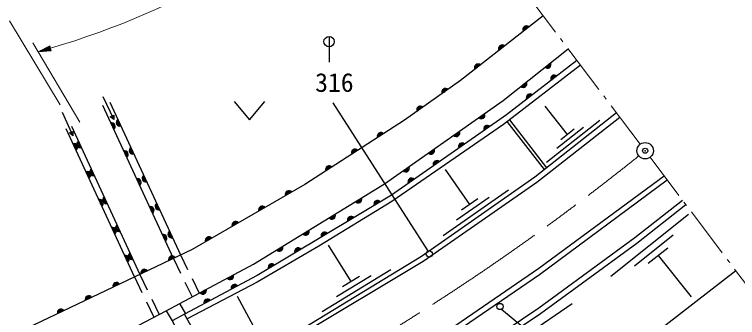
# Model space of a CAD drawing. Units: millimetres, scale not verified. Extents: x 40000 to 680000, y 20000 to 380000.
# Drawn here: x 393617 to 464038, y 312884 to 342435 of the extents above; entities that cross this region are included whole.
import ezdxf
from ezdxf.enums import TextEntityAlignment as Align

# ---------------------------------------------------------------- set-up
doc = ezdxf.new("R2010")
doc.units = ezdxf.units.MM
doc.header["$LTSCALE"] = 1000
doc.header["$PDMODE"] = 32
doc.header["$PDSIZE"] = 500
doc.linetypes.add('CHAIN', pattern=[18.5, 12, -1.5, 3.5, -1.5])
for name, color, linetype, lineweight in [('M-BGD', 7, 'Continuous', 25), ('M-BGD-HTXT', 7, 'Continuous', 13), ('M-BMK', 2, 'CHAIN', 13), ('M-BMK-OTRS', 5, 'Continuous', 25), ('M-BMK-SRVR', 3, 'Continuous', 25), ('M-STR-HTXT', 7, 'Continuous', 13), ('M-STR-STRC', 7, 'Continuous', 25), ('M-STR-STRD', 7, 'Continuous', 25)]:
    doc.layers.add(name, color=color, linetype=linetype, lineweight=lineweight)
doc.layers.add('M-OTRS', color=6, linetype='Continuous')
doc.styles.add('ＭＳ ゴシック', font='')
doc.styles.get('ＭＳ ゴシック').set_extended_font_data('MS Gothic')

msp = doc.modelspace()

# ---------------------------------------------------------------- linework, layer by layer
at = {"layer": 'M-BGD'}
for p, q in [((402211, 334448), (403283, 332190)), ((402916, 333880), (409796, 318986)), ((415013, 333961), (416513, 332161)), ((416513, 332161), (418013, 333961)), ((424636, 333807), (433898, 319331)), ((409090, 318649), (402211, 333543)), ((447478, 330736), (445292, 333503)), ((398269, 332895), (399291, 330613)), ((402952, 332448), (403291, 332609)), ((403283, 332190), (402952, 332448)), ((403291, 332609), (403283, 332190)), ((445225, 327322), (441611, 331990)), ((441826, 332156), (445418, 327474)), ((450618, 332094), (445431, 327995)), ((405302, 316839), (398651, 331288)), ((398967, 330879), (399309, 331032)), ((399181, 331541), (405832, 317092)), ((399309, 331032), (399291, 330613)), ((449048, 331415), (446455, 329365)), ((448127, 331249), (446830, 330224)), ((399291, 330613), (398967, 330879)), ((437961, 323918), (435591, 327314)), ((441738, 325291), (435370, 320846)), ((439850, 324604), (436666, 322382)), ((438757, 324473), (437165, 323362)), ((451703, 316921), (459271, 322973)), ((453999, 317929), (457783, 320955)), ((426394, 316384), (424211, 319956)), ((455348, 318181), (457240, 319694)), ((409090, 318649), (409782, 317224)), ((409796, 318986), (410480, 317578)), ((456294, 318938), (459522, 314901)), ((405832, 317092), (406554, 315591)), ((430288, 317538), (423591, 313445)), ((428341, 316961), (424993, 314914)), ((427231, 316896), (425557, 315873)), ((442614, 301012), (463864, 317456)), ((405302, 316839), (406030, 315325)), ((410219, 316325), (410912, 314901)), ((410917, 316678), (411602, 315270)), ((417401, 311135), (415352, 314924)), ((406464, 314424), (407192, 312910)), ((406988, 314689), (407710, 313188)), ((408397, 313555), (409732, 314269)), ((410291, 313263), (409732, 314269)), ((439933, 308785), (447927, 314263)), ((408397, 313555), (408961, 312551)), ((441059, 313704), (462785, 295707))]:
    msp.add_line(p, q, dxfattribs=at)
for points in [[(445108, 342309), (437065, 335982), (431605, 332120), (421911, 325870), (410938, 319531), (393430, 311168), (379830, 305877), (363672, 300550), (344851, 296254), (308168, 288725), (304936, 287447), (290625, 284712), (277379, 282724), (265625, 281410), (253161, 280487), (240234, 280131), (209553, 280735)], [(409732, 314269), (416895, 318102), (429661, 325914), (441220, 334055), (447543, 339082)], [(448399, 337948), (441539, 332644), (430353, 324831), (417242, 316982), (410191, 313209)], [(448738, 337499), (441231, 331696), (430362, 324189), (423269, 319849), (417251, 316340), (410439, 312760)], [(201491, 269238), (214968, 268812), (229545, 268386), (239311, 268279), (260227, 268972), (272372, 269966), (288388, 272026), (301332, 274361), (314897, 277353), (354173, 285751), (368217, 289498), (381481, 293590), (392720, 297594), (402699, 301935), (411665, 306348), (421040, 311417), (433256, 318883), (444309, 326598), (452236, 332863)], [(201659, 268739), (215135, 268312), (229713, 267886), (239478, 267780), (260395, 268472), (272539, 269467), (288555, 271526), (301499, 273861), (315064, 276853), (354275, 285345), (368373, 289114), (381650, 293184), (392867, 297166), (402890, 301556), (411821, 305959), (421196, 311024), (433424, 318383), (444477, 326098), (452562, 332432)], [(207990, 258586), (222394, 258152), (234730, 257837), (248775, 257935), (263237, 258671), (274121, 259621), (288494, 261450), (304705, 264446), (321209, 267958), (354901, 275255), (367933, 278536), (383665, 283263), (395588, 287311), (403773, 290747), (416642, 296820), (421995, 299691), (430808, 304752), (436930, 308585), (444700, 313816), (454039, 320679), (458687, 324315)], [(207972, 258248), (222408, 257768), (234659, 257351), (248757, 257386), (263210, 258114), (274077, 259091), (288565, 260955), (304723, 263770), (321325, 267427), (355202, 274734), (367933, 278018), (383967, 282768), (395739, 286896), (403995, 290403), (416690, 296396), (422053, 299219), (430913, 304279), (437056, 308061), (444851, 313272), (454226, 320126), (458997, 323904)], [(199324, 277267), (204199, 277086), (220392, 276696), (236337, 276199), (249991, 276376), (263787, 277140), (276021, 278418), (291433, 280744), (304661, 283203), (317587, 285858), (357946, 294611), (368404, 297665), (384118, 302823), (392924, 306294), (404998, 311737), (408397, 313555)]]:
    msp.add_lwpolyline(points, dxfattribs=at)
msp.add_lwpolyline([(410191, 313209), (408961, 312551), (412160, 306615), (413446, 307311)], close=True, dxfattribs=at)
for centre, radius, start, end in [((443478, 340958), 354, 46.98903, 209.39421), ((443478, 340958), 283, 49.21307, 207.17017), ((443478, 340958), 212, 52.9594, 203.42385), ((443478, 340958), 142, 60.67113, 195.71212), ((443478, 340958), 100, 70.98879, 185.39445), ((441120, 339103), 354, 46.98903, 209.39421), ((441120, 339103), 283, 49.21307, 207.17017), ((441120, 339103), 212, 52.9594, 203.42385), ((441120, 339103), 142, 60.67113, 195.71212), ((441120, 339103), 100, 70.98879, 185.39445), ((438762, 337248), 354, 46.98903, 209.39421), ((438762, 337248), 283, 49.21307, 207.17017), ((438762, 337248), 212, 52.9594, 203.42385), ((438762, 337248), 142, 60.67113, 195.71212), ((438762, 337248), 100, 70.98879, 185.39445), ((445522, 337544), 354, 227.27865, 29.68383), ((445522, 337544), 283, 229.50269, 27.45979), ((445522, 337544), 212, 233.24902, 23.71346), ((445522, 337544), 142, 240.96075, 16.00174), ((445522, 337544), 100, 251.27841, 5.68407), ((446189, 336171), 354, 46.5122, 208.91738), ((446189, 336171), 283, 48.73624, 206.69334), ((446189, 336171), 212, 52.48256, 202.94701), ((446189, 336171), 142, 60.19429, 195.23528), ((446189, 336171), 100, 70.51196, 184.91762), ((435591, 334873), 354, 44.06983, 206.47501), ((443174, 335678), 354, 227.27865, 29.68383), ((443174, 335678), 283, 229.50269, 27.45979), ((443174, 335678), 212, 233.24902, 23.71346), ((443174, 335678), 142, 240.96075, 16.00174), ((443174, 335678), 100, 251.27841, 5.68407), ((435591, 334873), 283, 46.29387, 204.25097), ((435591, 334873), 212, 50.0402, 200.50465), ((435591, 334873), 142, 57.75193, 192.79292), ((435591, 334873), 100, 68.06959, 182.47525), ((443816, 334336), 354, 46.5122, 208.91738), ((443816, 334336), 283, 48.73624, 206.69334), ((443816, 334336), 212, 52.48256, 202.94701), ((443816, 334336), 142, 60.19429, 195.23528), ((443816, 334336), 100, 70.51196, 184.91762), ((433142, 333141), 354, 44.06983, 206.47501), ((433142, 333141), 283, 46.29387, 204.25097), ((433142, 333141), 212, 50.0402, 200.50465), ((433142, 333141), 142, 57.75193, 192.79292), ((433142, 333141), 100, 68.06959, 182.47525), ((439088, 332620), 354, 223.95449, 26.35967), ((439088, 332620), 283, 226.17853, 24.13563), ((439088, 332620), 212, 229.92485, 20.3893), ((439088, 332620), 142, 237.63658, 12.67757), ((439088, 332620), 100, 247.95425, 2.35991), ((403085, 331520), 354, 303.58881, 105.99399), ((403085, 331520), 283, 305.81285, 103.76995), ((403085, 331520), 212, 309.55918, 100.02363), ((403889, 331903), 354, 123.58881, 285.99399), ((403889, 331903), 283, 125.81285, 283.76995), ((403889, 331903), 212, 129.55918, 280.02363), ((403889, 331903), 142, 137.27091, 272.3119), ((403889, 331903), 100, 147.58857, 261.99423), ((403085, 331520), 142, 317.27091, 92.3119), ((403085, 331520), 100, 327.58857, 81.99423), ((436636, 330893), 354, 223.95449, 26.35967), ((436636, 330893), 283, 226.17853, 24.13563), ((439667, 331270), 354, 43.72835, 206.13353), ((439667, 331270), 283, 45.95239, 203.90949), ((439667, 331270), 212, 49.69871, 200.16316), ((439667, 331270), 142, 57.41044, 192.45143), ((439667, 331270), 100, 67.72811, 182.13377), ((429309, 330575), 354, 41.60683, 204.01201), ((429309, 330575), 283, 43.83087, 201.78797), ((429309, 330575), 212, 47.57719, 198.04164), ((429309, 330575), 142, 55.28892, 190.32991), ((429309, 330575), 100, 65.60658, 180.01225), ((436636, 330893), 212, 229.92485, 20.3893), ((436636, 330893), 142, 237.63658, 12.67757), ((436636, 330893), 100, 247.95425, 2.35991), ((399418, 329491), 354, 303.51565, 105.92083), ((399418, 329491), 283, 305.73969, 103.69679), ((399418, 329491), 212, 309.48601, 99.95046), ((399418, 329491), 142, 317.19774, 92.23873), ((399418, 329491), 100, 327.51541, 81.92107), ((400046, 329790), 354, 123.51565, 285.92083), ((400046, 329790), 283, 125.73969, 283.69679), ((400046, 329790), 212, 129.48601, 279.95046), ((400046, 329790), 142, 137.19774, 272.23873), ((400046, 329790), 100, 147.51541, 261.92107), ((437207, 329552), 354, 43.72835, 206.13353), ((437207, 329552), 283, 45.95239, 203.90949), ((437207, 329552), 212, 49.69871, 200.16316), ((437207, 329552), 142, 57.41044, 192.45143), ((437207, 329552), 100, 67.72811, 182.13377), ((404343, 328796), 354, 303.58881, 105.99399), ((404343, 328796), 283, 305.81285, 103.76995), ((404343, 328796), 212, 309.55918, 100.02363), ((404343, 328796), 142, 317.27091, 92.3119), ((404343, 328796), 100, 327.58857, 81.99423), ((405147, 329179), 354, 123.58881, 285.99399), ((405147, 329179), 283, 125.81285, 283.76995), ((405147, 329179), 212, 129.55918, 280.02363), ((405147, 329179), 142, 137.27091, 272.3119), ((405147, 329179), 100, 147.58857, 261.99423), ((426787, 328950), 354, 41.60683, 204.01201), ((426787, 328950), 283, 43.83087, 201.78797), ((426787, 328950), 212, 47.57719, 198.04164), ((426787, 328950), 142, 55.28892, 190.32991), ((426787, 328950), 100, 65.60658, 180.01225), ((434183, 329165), 354, 223.95449, 26.35967), ((434183, 329165), 283, 226.17853, 24.13563), ((434183, 329165), 212, 229.92485, 20.3893), ((434183, 329165), 142, 237.63658, 12.67757), ((434183, 329165), 100, 247.95425, 2.35991), ((434748, 327834), 354, 43.72835, 206.13353), ((424266, 327324), 354, 41.60683, 204.01201), ((424266, 327324), 283, 43.83087, 201.78797), ((424266, 327324), 212, 47.57719, 198.04164), ((424266, 327324), 142, 55.28892, 190.32991), ((431730, 327438), 354, 223.95449, 26.35967), ((431730, 327438), 283, 226.17853, 24.13563), ((431730, 327438), 212, 229.92485, 20.3893), ((431730, 327438), 142, 237.63658, 12.67757), ((434748, 327834), 283, 45.95239, 203.90949), ((434748, 327834), 212, 49.69871, 200.16316), ((434748, 327834), 142, 57.41044, 192.45143), ((434748, 327834), 100, 67.72811, 182.13377), ((400672, 326766), 354, 303.51565, 105.92083), ((400672, 326766), 283, 305.73969, 103.69679), ((400672, 326766), 212, 309.48601, 99.95046), ((400672, 326766), 142, 317.19774, 92.23873), ((400672, 326766), 100, 327.51541, 81.92107), ((401301, 327064), 354, 123.51565, 285.92083), ((401301, 327064), 283, 125.73969, 283.69679), ((401301, 327064), 212, 129.48601, 279.95046), ((401301, 327064), 142, 137.19774, 272.23873), ((401301, 327064), 100, 147.51541, 261.92107), ((424266, 327324), 100, 65.60658, 180.01225), ((431730, 327438), 100, 247.95425, 2.35991), ((405601, 326073), 354, 303.58881, 105.99399), ((405601, 326073), 283, 305.81285, 103.76995), ((405601, 326073), 212, 309.55918, 100.02363), ((405601, 326073), 142, 317.27091, 92.3119), ((405601, 326073), 100, 327.58857, 81.99423), ((406405, 326456), 354, 123.58881, 285.99399), ((406405, 326456), 283, 125.81285, 283.76995), ((406405, 326456), 212, 129.55918, 280.02363), ((406405, 326456), 142, 137.27091, 272.3119), ((406405, 326456), 100, 147.58857, 261.99423), ((432288, 326117), 354, 43.72835, 206.13353), ((432288, 326117), 283, 45.95239, 203.90949), ((432288, 326117), 212, 49.69871, 200.16316), ((432288, 326117), 142, 57.41044, 192.45143), ((432288, 326117), 100, 67.72811, 182.13377), ((420348, 324905), 354, 38.81114, 201.21632), ((420348, 324905), 283, 41.03518, 198.99228), ((420348, 324905), 212, 44.78151, 195.24596), ((420348, 324905), 142, 52.49324, 187.53423), ((420348, 324905), 100, 62.8109, 177.21657), ((401927, 324041), 354, 303.51565, 105.92083), ((401927, 324041), 283, 305.73969, 103.69679), ((401927, 324041), 212, 309.48601, 99.95046), ((401927, 324041), 142, 317.19774, 92.23873), ((401927, 324041), 100, 327.51541, 81.92107), ((402555, 324339), 354, 123.51565, 285.92083), ((402555, 324339), 283, 125.73969, 283.69679), ((402555, 324339), 212, 129.48601, 279.95046), ((402555, 324339), 142, 137.19774, 272.23873), ((402555, 324339), 100, 147.51541, 261.92107), ((407663, 323732), 354, 123.58881, 285.99399), ((407663, 323732), 283, 125.81285, 283.76995), ((427088, 324403), 354, 220.26242, 22.6676), ((427088, 324403), 283, 222.48646, 20.44356), ((427088, 324403), 212, 226.23278, 16.69723), ((427088, 324403), 142, 233.94451, 8.9855), ((427088, 324403), 100, 244.26218, 358.66784), ((428974, 323942), 354, 39.70419, 202.10937), ((428974, 323942), 283, 41.92823, 199.88533), ((428974, 323942), 212, 45.67455, 196.139), ((428974, 323942), 142, 53.38628, 188.42727), ((428974, 323942), 100, 63.70394, 178.10961), ((406859, 323349), 354, 303.58881, 105.99399), ((406859, 323349), 283, 305.81285, 103.76995), ((406859, 323349), 212, 309.55918, 100.02363), ((406859, 323349), 142, 317.27091, 92.3119), ((406859, 323349), 100, 327.58857, 81.99423), ((407663, 323732), 212, 129.55918, 280.02363), ((407663, 323732), 142, 137.27091, 272.3119), ((407663, 323732), 100, 147.58857, 261.99423), ((417750, 323404), 354, 38.81114, 201.21632), ((417750, 323404), 283, 41.03518, 198.99228), ((417750, 323404), 212, 44.78151, 195.24596), ((417750, 323404), 142, 52.49324, 187.53423), ((417750, 323404), 100, 62.8109, 177.21657), ((424529, 322837), 354, 220.26242, 22.6676), ((424529, 322837), 283, 222.48646, 20.44356), ((424529, 322837), 212, 226.23278, 16.69723), ((424529, 322837), 142, 233.94451, 8.9855), ((424529, 322837), 100, 244.26218, 358.66784), ((426400, 322401), 354, 39.70419, 202.10937), ((426400, 322401), 283, 41.92823, 199.88533), ((426400, 322401), 212, 45.67455, 196.139), ((426400, 322401), 142, 53.38628, 188.42727), ((403810, 321614), 354, 123.51565, 285.92083), ((403810, 321614), 283, 125.73969, 283.69679), ((415152, 321903), 354, 38.81114, 201.21632), ((415152, 321903), 283, 41.03518, 198.99228), ((415152, 321903), 212, 44.78151, 195.24596), ((415152, 321903), 142, 52.49324, 187.53423), ((415152, 321903), 100, 62.8109, 177.21657), ((426400, 322401), 100, 63.70394, 178.10961), ((403181, 321316), 354, 303.51565, 105.92083), ((403181, 321316), 283, 305.73969, 103.69679), ((403181, 321316), 212, 309.48601, 99.95046), ((403181, 321316), 142, 317.19774, 92.23873), ((403181, 321316), 100, 327.51541, 81.92107), ((403810, 321614), 212, 129.48601, 279.95046), ((403810, 321614), 142, 137.19774, 272.23873), ((403810, 321614), 100, 147.51541, 261.92107), ((408921, 321008), 354, 123.58881, 285.99399), ((408921, 321008), 283, 125.81285, 283.76995), ((408921, 321008), 212, 129.55918, 280.02363), ((421970, 321271), 354, 220.26242, 22.6676), ((421970, 321271), 283, 222.48646, 20.44356), ((421970, 321271), 212, 226.23278, 16.69723), ((421970, 321271), 142, 233.94451, 8.9855), ((421970, 321271), 100, 244.26218, 358.66784), ((423826, 320860), 354, 39.70419, 202.10937), ((423826, 320860), 283, 41.92823, 199.88533), ((408117, 320626), 354, 303.58881, 105.99399), ((408117, 320626), 283, 305.81285, 103.76995), ((408117, 320626), 212, 309.55918, 100.02363), ((408117, 320626), 142, 317.27091, 92.3119), ((408117, 320626), 100, 327.58857, 81.99423), ((408921, 321008), 142, 137.27091, 272.3119), ((408921, 321008), 100, 147.58857, 261.99423), ((412555, 320403), 354, 38.81114, 201.21632), ((412555, 320403), 283, 41.03518, 198.99228), ((412555, 320403), 212, 44.78151, 195.24596), ((412555, 320403), 142, 52.49324, 187.53423), ((412555, 320403), 100, 62.8109, 177.21657), ((423826, 320860), 212, 45.67455, 196.139), ((423826, 320860), 142, 53.38628, 188.42727), ((423826, 320860), 100, 63.70394, 178.10961), ((419411, 319705), 354, 220.26242, 22.6676), ((419411, 319705), 283, 222.48646, 20.44356), ((419411, 319705), 212, 226.23278, 16.69723), ((419411, 319705), 142, 233.94451, 8.9855), ((405064, 318889), 354, 123.51565, 285.92083), ((405064, 318889), 283, 125.73969, 283.69679), ((405064, 318889), 212, 129.48601, 279.95046), ((419411, 319705), 100, 244.26218, 358.66784), ((421252, 319319), 354, 39.70419, 202.10937), ((421252, 319319), 283, 41.92823, 199.88533), ((421252, 319319), 212, 45.67455, 196.139), ((421252, 319319), 142, 53.38628, 188.42727), ((421252, 319319), 100, 63.70394, 178.10961), ((404436, 318591), 354, 303.51565, 105.92083), ((404436, 318591), 283, 305.73969, 103.69679), ((404436, 318591), 212, 309.48601, 99.95046), ((404436, 318591), 142, 317.19774, 92.23873), ((404436, 318591), 100, 327.51541, 81.92107), ((405064, 318889), 142, 137.19774, 272.23873), ((405064, 318889), 100, 147.51541, 261.92107), ((408975, 318534), 354, 34.33064, 196.73582), ((408975, 318534), 283, 36.55468, 194.51178), ((408975, 318534), 212, 40.301, 190.76545), ((408975, 318534), 142, 48.01273, 183.05372), ((408975, 318534), 100, 58.3304, 172.73606), ((418678, 317778), 354, 39.70419, 202.10937), ((418678, 317778), 283, 41.92823, 199.88533), ((418678, 317778), 212, 45.67455, 196.139), ((418678, 317778), 142, 53.38628, 188.42727), ((418678, 317778), 100, 63.70394, 178.10961), ((406268, 317241), 354, 34.33064, 196.73582), ((406268, 317241), 283, 36.55468, 194.51178), ((406268, 317241), 212, 40.301, 190.76545), ((406268, 317241), 142, 48.01273, 183.05372), ((406268, 317241), 100, 58.3304, 172.73606), ((414610, 316941), 354, 216.94752, 19.35269), ((414610, 316941), 283, 219.17156, 17.12866), ((414610, 316941), 212, 222.91788, 13.38233), ((414610, 316941), 142, 230.62961, 5.6706), ((414610, 316941), 100, 240.94727, 355.35294), ((403561, 315947), 354, 34.33064, 196.73582), ((403561, 315947), 283, 36.55468, 194.51178), ((403561, 315947), 212, 40.301, 190.76545), ((403561, 315947), 142, 48.01273, 183.05372), ((403561, 315947), 100, 58.3304, 172.73606), ((411965, 315526), 354, 216.94752, 19.35269), ((411965, 315526), 283, 219.17156, 17.12866), ((411965, 315526), 212, 222.91788, 13.38233), ((411965, 315526), 142, 230.62961, 5.6706), ((411965, 315526), 100, 240.94727, 355.35294), ((415065, 315756), 354, 36.94752, 199.35269), ((415065, 315756), 283, 39.17156, 197.12866), ((415065, 315756), 212, 42.91788, 193.38233), ((415065, 315756), 142, 50.62961, 185.6706), ((415065, 315756), 100, 60.94727, 175.35294), ((400854, 314654), 354, 34.33064, 196.73582), ((400854, 314654), 283, 36.55468, 194.51178), ((400854, 314654), 212, 40.301, 190.76545), ((400854, 314654), 142, 48.01273, 183.05372), ((400854, 314654), 100, 58.3304, 172.73606), ((412420, 314340), 354, 36.94752, 199.35269), ((412420, 314340), 283, 39.17156, 197.12866), ((412420, 314340), 212, 42.91788, 193.38233), ((412420, 314340), 142, 50.62961, 185.6706), ((412420, 314340), 100, 60.94727, 175.35294), ((398147, 313361), 354, 34.33064, 196.73582), ((398147, 313361), 283, 36.55468, 194.51178), ((398147, 313361), 212, 40.301, 190.76545), ((398147, 313361), 142, 48.01273, 183.05372), ((398147, 313361), 100, 58.3304, 172.73606)]:
    msp.add_arc(centre, radius, start, end, dxfattribs=at)
at = {"layer": 'M-BGD-HTXT'}
for p, q in [((443299, 344707), (446311, 340716)), ((446792, 340077), (447033, 339758)), ((447515, 339119), (450527, 335128)), ((451009, 334490), (451250, 334170)), ((451732, 333532), (454559, 329785)), ((455523, 328508), (458334, 324783)), ((458816, 324144), (459057, 323825)), ((459539, 323186), (462551, 319195)), ((463033, 318557), (463274, 318238)), ((463756, 317599), (466767, 313608))]:
    msp.add_line(p, q, dxfattribs=at)
at = {"layer": 'M-BMK'}
msp.add_arc((307414, 511280), 234449, 284.69546, 308.8307, dxfattribs=at)
at = {"layer": 'M-BMK-OTRS'}
msp.add_lwpolyline([(201002, 261768), (215966, 261236), (230757, 260830), (244901, 260695), (258729, 261306), (272715, 262476), (286124, 264100), (298888, 266160), (312454, 269023), (329827, 272725), (351163, 277326), (357798, 278757), (372280, 282753), (384292, 286533), (394220, 290011), (397440, 291318), (404609, 294437), (410807, 297370), (417231, 300667), (422630, 303653), (430042, 307992), (436590, 312152), (444678, 317691), (456881, 326708)], dxfattribs=at)
at = {"layer": 'M-BMK-SRVR'}
msp.add_circle((455041, 329147), 800, dxfattribs=at)
at = {"layer": 'M-OTRS'}
msp.add_point((455041, 329147), dxfattribs=at)
at = {"layer": 'M-STR-HTXT'}
for p, q in [((398070, 333633), (393144, 341811)), ((399998, 331924), (395403, 339662)), ((395913, 338802), (397052, 339374)), ((395913, 338802), (397119, 339133)), ((395913, 338802), (397185, 338892)), ((397105, 339181), (396141, 338917)), ((397132, 339085), (396167, 338820)), ((396369, 339031), (397092, 339230)), ((396422, 338838), (397145, 339037)), ((397079, 339278), (396597, 339145)), ((397158, 338988), (396676, 338856)), ((396825, 339260), (397066, 339326)), ((396930, 338874), (397172, 338940)), ((397185, 338892), (397052, 339374))]:
    msp.add_line(p, q, dxfattribs=at)
msp.add_arc((375302, 413912), 77887, 286.26437, 315.42151, dxfattribs=at)
at = {"layer": 'M-STR-STRC'}
msp.add_line((424254, 340284), (424254, 337784), dxfattribs=at)
for centre, radius in [((424254, 339784), 500), ((434029, 319078), 305), ((440900, 313965), 305)]:
    msp.add_circle(centre, radius, dxfattribs=at)
at = {"layer": 'M-STR-STRD'}
msp.add_lwpolyline([(201090, 261131), (216106, 260660), (230842, 260328), (245002, 260276), (258830, 260887), (272816, 262057), (286225, 263680), (298989, 265741), (312555, 268604), (329928, 272306), (351264, 276906), (357899, 278338), (372391, 282275), (384369, 286038), (394321, 289591), (397551, 290813), (404710, 294017), (410908, 296951), (417334, 300190), (422764, 303140), (430132, 307470), (436732, 311600), (444763, 317082), (457185, 326306)], dxfattribs=at)

# ---------------------------------------------------------------- texts
at = {"layer": 'M-STR-STRC', "style": 'ＭＳ ゴシック'}
msp.add_text('316', height=1833, dxfattribs=at).set_placement((422905, 335803), align=Align.MIDDLE_LEFT)

doc.saveas('drawing.dxf')
